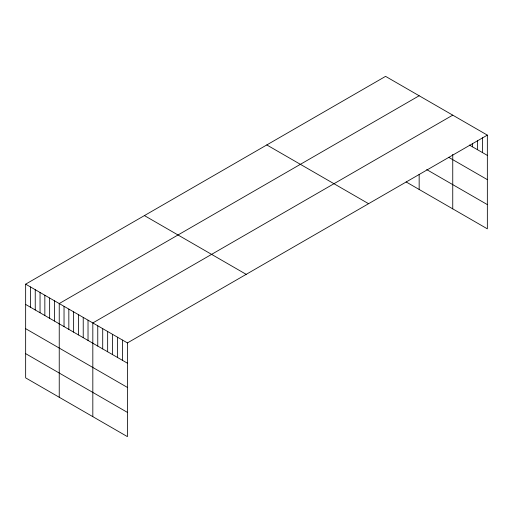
<?xml version="1.0" encoding="UTF-8"?>
<svg xmlns="http://www.w3.org/2000/svg" width="513" height="513" viewBox="0 0 513 513"><rect width="100%" height="100%" fill="white"/><g stroke="black" fill="none" stroke-linecap="round" stroke-linejoin="round"><path stroke-width="0.77" d="M25.65 284.164L127.429 342.921L127.429 436.634L25.65 377.876L25.65 284.164L385.571 76.366L487.35 135.124L487.35 228.836L406.136 181.948M419.159 95.758L59.239 303.555L59.239 397.267M452.748 115.143L92.821 322.946L92.821 416.659M127.429 342.921L487.35 135.124M469.427 145.057L487.35 155.401M448.631 157.279L487.35 179.633M426.701 169.585L487.35 204.604M266.798 144.935L368.578 203.699M144.422 215.588L246.202 274.352M25.65 304.44L127.429 363.198M25.65 328.673L127.429 387.437M25.65 353.643L127.429 412.401M482.406 137.728L482.406 152.547M477.462 140.331L477.462 149.693M472.518 143.717L472.518 146.84M452.748 154.355L452.748 208.855M419.159 174.324L419.159 189.47M122.485 340.068L122.485 360.344M117.541 337.214L117.541 357.49M112.597 334.361L112.597 354.637M107.653 331.507L107.653 351.783M102.709 328.653L102.709 348.93M97.765 325.8L97.765 346.076M88.024 320.176L88.024 340.452M83.228 317.406L83.228 337.682M78.431 314.636L78.431 334.912M73.628 311.866L73.628 332.142M68.832 309.095L68.832 329.372M64.035 306.325L64.035 326.601M54.436 300.785L54.436 321.061M49.639 298.015L49.639 318.291M44.843 295.244L44.843 315.521M40.046 292.474L40.046 312.75M35.243 289.704L35.243 309.98M30.447 286.934L30.447 307.21"/></g></svg>
